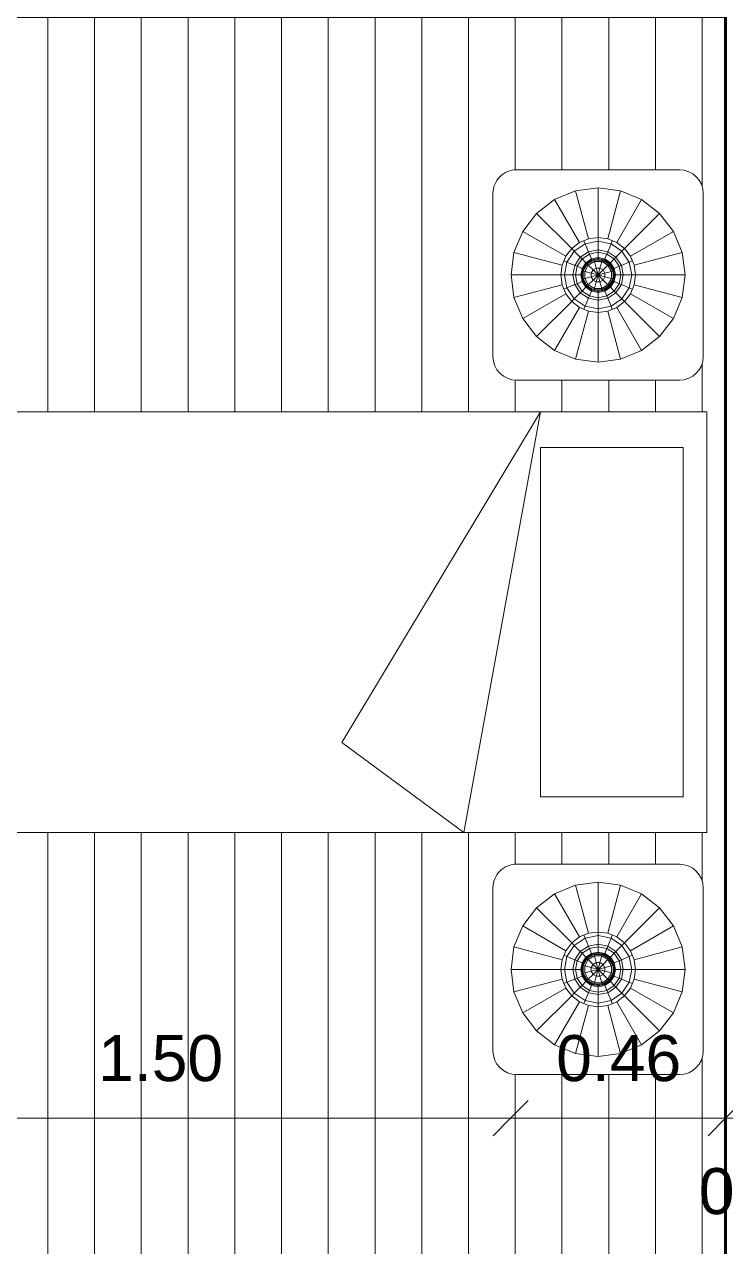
# Model space of a CAD drawing. Header units: metres. Extents: x 11 to 152, y 1 to 34.
# Drawn here: x 85.215 to 86.715, y 15.846 to 18.46 of the extents above; entities that cross this region are included whole.
import ezdxf

# ---------------------------------------------------------------- set-up
doc = ezdxf.new("R2010")
doc.units = ezdxf.units.M
for name, color, linetype, lineweight in [('A-ANNO-DIMS', 211, 'Continuous', 9), ('A-ANNO-DIMS-100', 211, 'Continuous', 9), ('A-FLOR-PATT', 8, 'Continuous', 9), ('A-WALL-1', 113, 'Continuous', 50), ('E-LITE-EQPM', 33, 'Continuous', 9), ('G-IMPT', 8, 'Continuous', 9), ('I-FURN', 30, 'Continuous', 9)]:
    doc.layers.add(name, color=color, linetype=linetype, lineweight=lineweight)
doc.styles.add('Arial_1', font='Arial.ttf', dxfattribs={"height": 0.098353})
doc.dimstyles.new('Cota_1_25', dxfattribs={"dimscale": 0.3048, "dimtxt": 0.1, "dimasz": 0.246063, "dimexe": 0, "dimexo": 0.0625, "dimgap": 0.164042, "dimtad": 1, "dimrnd": 0.01, "dimzin": 0, "dimdsep": 46, "dimtxsty": 'Arial_1', "dimblk1": 'OBLIQUE', "dimblk2": 'OBLIQUE', "dimsah": 1, "dimcen": 0.09, "dimazin": 0, "dimtfac": 1, "dimtdec": 4, "dimtix": 1, "dimtmove": 0, "dimatfit": 3, "dimfxl": 0, "dimfxlon": 1, "dimtvp": 1, "dimtolj": 1, "dimtzin": 0, "dimarcsym": 2})
doc.dimstyles.new('Cota_1_25_3', dxfattribs={"dimscale": 0.3048, "dimtxt": 0.1, "dimasz": 0.246063, "dimexe": 0, "dimexo": 0.0625, "dimgap": 0.164042, "dimtad": 1, "dimrnd": 0.01, "dimzin": 0, "dimdsep": 46, "dimtxsty": 'Arial_1', "dimblk1": 'OBLIQUE', "dimblk2": 'OBLIQUE', "dimsah": 1, "dimcen": 0.09, "dimazin": 0, "dimtfac": 1, "dimtdec": 4, "dimtix": 1, "dimtmove": 2, "dimatfit": 3, "dimfxl": 0, "dimfxlon": 1, "dimtvp": 1, "dimtolj": 1, "dimtzin": 0, "dimarcsym": 2})

# ---------------------------------------------------------------- blocks, each defined once
blk = doc.blocks.new('Bed-Standard - Twin colombia 90x190-1381556-2 Piso _Tipo_')
at = {"layer": 'I-FURN'}
for p, q in [((-0.1785, 0.9956), (0.7215, 0.9956)), ((-0.1785, -0.9044), (-0.1785, 0.9956)), ((0.7215, 0.9956), (0.7215, -0.9044)), ((0.0139, -0.1236), (-0.1785, -0.3842)), ((0.7215, -0.5488), (0.0139, -0.1236)), ((0.7215, -0.5488), (-0.1785, -0.3842)), ((-0.1023, -0.5488), (0.6453, -0.5488)), ((-0.1023, -0.8536), (-0.1023, -0.5488)), ((0.6453, -0.8536), (0.6453, -0.5488)), ((-0.1023, -0.8536), (0.6453, -0.8536)), ((0.7215, -0.9044), (-0.1785, -0.9044))]:
    blk.add_line(p, q, dxfattribs=at)
blk = doc.blocks.new('M_Table-End - nochero-1381557-2 Piso _Tipo_')
at = {"layer": 'I-FURN'}
for p, q in [((0.0545, 0.0726), (0.4029, 0.0726)), ((0.0037, -0.3266), (0.0037, 0.0218)), ((0.4537, 0.0218), (0.4537, -0.3266)), ((0.4029, -0.3774), (0.0545, -0.3774))]:
    blk.add_line(p, q, dxfattribs=at)
for centre, start, end in [((0.0545, 0.0218), 90, 180), ((0.4029, 0.0218), 0, 90), ((0.0545, -0.3266), 180, 270), ((0.4029, -0.3266), 270, 0)]:
    blk.add_arc(centre, 0.0508, start, end, dxfattribs=at)
blk = doc.blocks.new('Lamp38i - Name-1374313-2 Piso _Tipo_')
at = {"layer": 'G-IMPT'}
for p, q in [((0, 0.0381), (0, 0.0265)), ((-0.0265, 0), (-0.0381, 0)), ((0.0265, 0), (0.0381, 0)), ((0, -0.0381), (0, -0.0265))]:
    blk.add_line(p, q, dxfattribs=at)
blk = doc.blocks.new('Lamp38i - 12zlmp38i_dwg-V53-2 Piso _Tipo_')
at = {"layer": 'G-IMPT'}
for p, q in [((0, 0.1863), (-0.0482, 0.18)), ((0.0482, 0.18), (0, 0.1863)), ((0, 0.0799), (0, 0.1863)), ((-0.1317, 0.1317), (-0.0931, 0.1613)), ((-0.0482, 0.18), (-0.0931, 0.1613)), ((-0.04, 0.0693), (-0.0931, 0.1613)), ((-0.0207, 0.0772), (-0.0482, 0.18)), ((0.0207, 0.0772), (0.0482, 0.18)), ((0.04, 0.0693), (0.0931, 0.1613)), ((0.0482, 0.18), (0.0931, 0.1613)), ((0.1317, 0.1317), (0.0931, 0.1613)), ((-0.1317, 0.1317), (-0.1613, 0.0931)), ((-0.1317, 0.1317), (-0.0565, 0.0565)), ((0.0565, 0.0565), (0.1317, 0.1317)), ((0.1613, 0.0931), (0.1317, 0.1317)), ((-0.1613, 0.0931), (-0.18, 0.0482)), ((-0.1613, 0.0931), (-0.0693, 0.04)), ((0, 0.0799), (-0.0207, 0.0772)), ((0.0207, 0.0772), (0, 0.0799)), ((0, 0.0799), (0, 0.0722)), ((0.0693, 0.04), (0.1613, 0.0931)), ((0.18, 0.0482), (0.1613, 0.0931)), ((-0.0565, 0.0565), (-0.0693, 0.04)), ((-0.04, 0.0693), (-0.0565, 0.0565)), ((-0.0511, 0.0511), (-0.0565, 0.0565)), ((-0.0511, 0.0511), (-0.0276, 0.0667)), ((-0.0207, 0.0772), (-0.04, 0.0693)), ((-0.0303, 0.0732), (-0.0276, 0.0667)), ((-0.0276, 0.0667), (0, 0.0722)), ((-0.0276, 0.0667), (-0.0206, 0.0498)), ((-0.0206, 0.0498), (0, 0.0539)), ((0, 0.0539), (-0.0206, 0.0498)), ((0.0276, 0.0667), (0, 0.0722)), ((0, 0.0539), (0, 0.0722)), ((0.0206, 0.0498), (0, 0.0539)), ((0, 0.0539), (0.0206, 0.0498)), ((0, 0.0486), (0, 0.0539)), ((0.0276, 0.0667), (0.0206, 0.0498)), ((0.04, 0.0693), (0.0207, 0.0772)), ((0.0276, 0.0667), (0.0303, 0.0732)), ((0.0511, 0.0511), (0.0276, 0.0667)), ((0.0565, 0.0565), (0.04, 0.0693)), ((0.0511, 0.0511), (0.0565, 0.0565)), ((0.0693, 0.04), (0.0565, 0.0565)), ((-0.18, 0.0482), (-0.1863, 0)), ((-0.0772, 0.0207), (-0.18, 0.0482)), ((-0.0693, 0.04), (-0.0772, 0.0207)), ((-0.0732, 0.0303), (-0.0667, 0.0276)), ((-0.0722, 0), (-0.0667, 0.0276)), ((-0.0511, 0.0511), (-0.0667, 0.0276)), ((-0.0498, 0.0206), (-0.0667, 0.0276)), ((-0.0511, 0.0511), (-0.0381, 0.0381)), ((-0.0498, 0.0206), (-0.0381, 0.0381)), ((-0.0498, 0.0206), (-0.0381, 0.0381)), ((-0.0449, 0.0186), (-0.0344, 0.0344)), ((-0.0206, 0.0498), (-0.0381, 0.0381)), ((-0.0381, 0.0381), (-0.0206, 0.0498)), ((-0.0344, 0.0344), (-0.0381, 0.0381)), ((-0.0344, 0.0344), (-0.0186, 0.0449)), ((-0.0262, 0.0262), (-0.0344, 0.0344)), ((-0.0343, 0.0142), (-0.0262, 0.0262)), ((-0.0262, 0.0262), (-0.0142, 0.0343)), ((-0.0262, 0.0262), (-0.0248, 0.0248)), ((-0.0248, 0.0248), (-0.0134, 0.0324)), ((-0.0234, 0.0234), (-0.0127, 0.0306)), ((-0.0233, 0.0233), (-0.0085, 0.0319)), ((-0.021, 0.021), (-0.0077, 0.0287)), ((-0.0186, 0.0449), (-0.0206, 0.0498)), ((0, 0.0486), (-0.0186, 0.0449)), ((-0.0186, 0.0449), (-0.0142, 0.0343)), ((0, 0.0371), (-0.0142, 0.0343)), ((-0.0142, 0.0343), (-0.0134, 0.0324)), ((0, 0.0351), (-0.0134, 0.0324)), ((-0.0127, 0.0306), (-0.0134, 0.0324)), ((-0.0096, 0.0312), (-0.0127, 0.0306)), ((-0.0122, 0.0296), (-0.0127, 0.0306)), ((0.0085, 0.0319), (-0.0085, 0.0319)), ((-0.0077, 0.0287), (-0.0085, 0.0319)), ((0.0077, 0.0287), (-0.0077, 0.0287)), ((-0.0077, 0.0287), (-0.0039, 0.0147)), ((0, 0.0331), (-0.0065, 0.0319)), ((0, 0.0371), (0, 0.0486)), ((0.0186, 0.0449), (0, 0.0486)), ((0, 0.0351), (0, 0.0371)), ((0.0142, 0.0343), (0, 0.0371)), ((0, 0.0351), (0.0134, 0.0324)), ((0, 0.0331), (0, 0.0351)), ((0, 0.0319), (0, 0.0331)), ((0.0065, 0.0319), (0, 0.0331)), ((0.0077, 0.0287), (0.0039, 0.0147)), ((0.0085, 0.0319), (0.0077, 0.0287)), ((0.021, 0.021), (0.0077, 0.0287)), ((0.0085, 0.0319), (0.0233, 0.0233)), ((0.0127, 0.0306), (0.0096, 0.0312)), ((0.0122, 0.0296), (0.0127, 0.0306)), ((0.0127, 0.0306), (0.0134, 0.0324)), ((0.0127, 0.0306), (0.0234, 0.0234)), ((0.0134, 0.0324), (0.0142, 0.0343)), ((0.0134, 0.0324), (0.0248, 0.0248)), ((0.0142, 0.0343), (0.0186, 0.0449)), ((0.0142, 0.0343), (0.0262, 0.0262)), ((0.0186, 0.0449), (0.0206, 0.0498)), ((0.0186, 0.0449), (0.0344, 0.0344)), ((0.0381, 0.0381), (0.0206, 0.0498)), ((0.0206, 0.0498), (0.0381, 0.0381)), ((0.0262, 0.0262), (0.0248, 0.0248)), ((0.0344, 0.0344), (0.0262, 0.0262)), ((0.0343, 0.0142), (0.0262, 0.0262)), ((0.0344, 0.0344), (0.0381, 0.0381)), ((0.0449, 0.0186), (0.0344, 0.0344)), ((0.0511, 0.0511), (0.0381, 0.0381)), ((0.0498, 0.0206), (0.0381, 0.0381)), ((0.0498, 0.0206), (0.0381, 0.0381)), ((0.0498, 0.0206), (0.0667, 0.0276)), ((0.0511, 0.0511), (0.0667, 0.0276)), ((0.0732, 0.0303), (0.0667, 0.0276)), ((0.0722, 0), (0.0667, 0.0276)), ((0.0772, 0.0207), (0.0693, 0.04)), ((0.0772, 0.0207), (0.18, 0.0482)), ((0.1863, 0), (0.18, 0.0482)), ((-0.1863, 0), (-0.18, -0.0482)), ((-0.0799, 0), (-0.1863, 0)), ((-0.0772, 0.0207), (-0.0799, 0)), ((-0.0799, 0), (-0.0772, -0.0207)), ((-0.0722, 0), (-0.0799, 0)), ((-0.0722, 0), (-0.0539, 0)), ((-0.0722, 0), (-0.0667, -0.0276)), ((-0.0498, 0.0206), (-0.0539, 0)), ((-0.0539, 0), (-0.0498, 0.0206)), ((-0.0539, 0), (-0.0498, -0.0206)), ((-0.0539, 0), (-0.0498, -0.0206)), ((-0.0486, 0), (-0.0539, 0)), ((-0.0449, 0.0186), (-0.0498, 0.0206)), ((-0.0449, 0.0186), (-0.0486, 0)), ((-0.0371, 0), (-0.0486, 0)), ((-0.0486, 0), (-0.0449, -0.0186)), ((-0.0343, 0.0142), (-0.0449, 0.0186)), ((-0.0371, 0), (-0.0343, 0.0142)), ((-0.0351, 0), (-0.0371, 0)), ((-0.0371, 0), (-0.0343, -0.0142)), ((-0.0351, 0), (-0.0324, 0.0134)), ((-0.0351, 0), (-0.0324, -0.0134)), ((-0.0331, 0), (-0.0351, 0)), ((-0.0324, 0.0134), (-0.0343, 0.0142)), ((-0.0319, 0.0065), (-0.0331, 0)), ((-0.0319, 0), (-0.0331, 0)), ((-0.0331, 0), (-0.0319, -0.0065)), ((-0.0324, 0.0134), (-0.0248, 0.0248)), ((-0.0306, 0.0127), (-0.0324, 0.0134)), ((-0.0319, 0.0085), (-0.0233, 0.0233)), ((-0.0319, 0.0085), (-0.0319, -0.0085)), ((-0.0319, 0.0085), (-0.0287, 0.0077)), ((-0.0306, 0.0127), (-0.0312, 0.0096)), ((-0.0306, 0.0127), (-0.0234, 0.0234)), ((-0.0287, 0.0077), (-0.021, 0.021)), ((-0.0287, 0.0077), (-0.0147, 0.0039)), ((-0.0287, 0.0077), (-0.0286, -0.0077)), ((-0.0234, 0.0234), (-0.0248, 0.0248)), ((-0.0233, 0.0233), (-0.021, 0.021)), ((-0.021, 0.021), (-0.0108, 0.0108)), ((-0.0147, 0.0039), (-0.0108, 0.0108)), ((-0.0147, 0.0039), (-0.0147, -0.0039)), ((-0.0147, 0.0039), (0, 0)), ((-0.0147, -0.0039), (0, 0)), ((-0.0039, 0.0147), (-0.0108, 0.0108)), ((0, 0), (-0.0108, 0.0108)), ((-0.0108, -0.0108), (0, 0)), ((0.0039, 0.0147), (-0.0039, 0.0147)), ((0, 0), (-0.0039, 0.0147)), ((-0.0039, -0.0147), (0, 0)), ((0.0039, 0.0147), (0, 0)), ((0.0108, 0.0108), (0, 0)), ((0.0147, 0.0039), (0, 0)), ((0.0039, -0.0147), (0, 0)), ((0.0108, -0.0108), (0, 0)), ((0.0147, -0.0039), (0, 0)), ((0.0108, 0.0108), (0.0039, 0.0147)), ((0.021, 0.021), (0.0108, 0.0108)), ((0.0147, 0.0039), (0.0108, 0.0108)), ((0.0286, 0.0077), (0.0147, 0.0039)), ((0.0147, -0.0039), (0.0147, 0.0039)), ((0.021, 0.021), (0.0233, 0.0233)), ((0.0286, 0.0077), (0.021, 0.021)), ((0.0319, 0.0085), (0.0233, 0.0233)), ((0.0234, 0.0234), (0.0248, 0.0248)), ((0.0306, 0.0127), (0.0234, 0.0234)), ((0.0324, 0.0134), (0.0248, 0.0248)), ((0.0319, 0.0085), (0.0286, 0.0077)), ((0.0286, -0.0077), (0.0286, 0.0077)), ((0.0306, 0.0127), (0.0324, 0.0134)), ((0.0306, 0.0127), (0.0312, 0.0096)), ((0.0319, -0.0085), (0.0319, 0.0085)), ((0.0319, 0.0065), (0.0331, 0)), ((0.0319, 0), (0.0331, 0)), ((0.0331, 0), (0.0319, -0.0065)), ((0.0324, 0.0134), (0.0343, 0.0142)), ((0.0351, 0), (0.0324, 0.0134)), ((0.0351, 0), (0.0324, -0.0134)), ((0.0331, 0), (0.0351, 0)), ((0.0343, 0.0142), (0.0449, 0.0186)), ((0.0371, 0), (0.0343, 0.0142)), ((0.0371, 0), (0.0343, -0.0142)), ((0.0351, 0), (0.0371, 0)), ((0.0371, 0), (0.0486, 0)), ((0.0449, 0.0186), (0.0498, 0.0206)), ((0.0449, 0.0186), (0.0486, 0)), ((0.0486, 0), (0.0449, -0.0186)), ((0.0486, 0), (0.0539, 0)), ((0.0498, 0.0206), (0.0539, 0)), ((0.0539, 0), (0.0498, 0.0206)), ((0.0498, -0.0206), (0.0539, 0)), ((0.0539, 0), (0.0498, -0.0206)), ((0.0722, 0), (0.0539, 0)), ((0.0667, -0.0276), (0.0722, 0)), ((0.0799, 0), (0.0722, 0)), ((0.0799, 0), (0.0772, 0.0207)), ((0.0772, -0.0207), (0.0799, 0)), ((0.0799, 0), (0.1863, 0)), ((0.18, -0.0482), (0.1863, 0)), ((-0.0772, -0.0207), (-0.18, -0.0482)), ((-0.0772, -0.0207), (-0.0693, -0.04)), ((-0.0667, -0.0276), (-0.0498, -0.0206)), ((-0.0449, -0.0186), (-0.0498, -0.0206)), ((-0.0498, -0.0206), (-0.0381, -0.0381)), ((-0.0381, -0.0381), (-0.0498, -0.0206)), ((-0.0343, -0.0142), (-0.0449, -0.0186)), ((-0.0344, -0.0344), (-0.0449, -0.0186)), ((-0.0343, -0.0142), (-0.0324, -0.0134)), ((-0.0262, -0.0262), (-0.0343, -0.0142)), ((-0.0306, -0.0127), (-0.0324, -0.0134)), ((-0.0324, -0.0134), (-0.0248, -0.0248)), ((-0.0319, -0.0085), (-0.0286, -0.0077)), ((-0.0319, -0.0085), (-0.0233, -0.0233)), ((-0.0312, -0.0096), (-0.0306, -0.0127)), ((-0.0306, -0.0127), (-0.0234, -0.0234)), ((-0.0286, -0.0077), (-0.0147, -0.0039)), ((-0.0286, -0.0077), (-0.021, -0.021)), ((-0.0262, -0.0262), (-0.0248, -0.0248)), ((-0.0234, -0.0234), (-0.0248, -0.0248)), ((-0.0248, -0.0248), (-0.0134, -0.0324)), ((-0.0234, -0.0234), (-0.0127, -0.0306)), ((-0.0233, -0.0233), (-0.021, -0.021)), ((-0.0233, -0.0233), (-0.0085, -0.0319)), ((-0.0108, -0.0108), (-0.021, -0.021)), ((-0.021, -0.021), (-0.0077, -0.0286)), ((-0.0147, -0.0039), (-0.0108, -0.0108)), ((-0.0108, -0.0108), (-0.0039, -0.0147)), ((-0.0077, -0.0286), (-0.0039, -0.0147)), ((-0.0039, -0.0147), (0.0039, -0.0147)), ((0.0039, -0.0147), (0.0108, -0.0108)), ((0.0077, -0.0287), (0.0039, -0.0147)), ((0.0077, -0.0287), (0.021, -0.021)), ((0.0085, -0.0319), (0.0233, -0.0233)), ((0.0108, -0.0108), (0.0147, -0.0039)), ((0.0108, -0.0108), (0.021, -0.021)), ((0.0127, -0.0306), (0.0234, -0.0234)), ((0.0134, -0.0324), (0.0248, -0.0248)), ((0.0286, -0.0077), (0.0147, -0.0039)), ((0.0286, -0.0077), (0.021, -0.021)), ((0.0233, -0.0233), (0.021, -0.021)), ((0.0233, -0.0233), (0.0319, -0.0085)), ((0.0234, -0.0234), (0.0306, -0.0127)), ((0.0234, -0.0234), (0.0248, -0.0248)), ((0.0324, -0.0134), (0.0248, -0.0248)), ((0.0262, -0.0262), (0.0248, -0.0248)), ((0.0343, -0.0142), (0.0262, -0.0262)), ((0.0286, -0.0077), (0.0319, -0.0085)), ((0.0312, -0.0096), (0.0306, -0.0127)), ((0.0306, -0.0127), (0.0324, -0.0134)), ((0.0343, -0.0142), (0.0324, -0.0134)), ((0.0343, -0.0142), (0.0449, -0.0186)), ((0.0344, -0.0344), (0.0449, -0.0186)), ((0.0381, -0.0381), (0.0498, -0.0206)), ((0.0381, -0.0381), (0.0498, -0.0206)), ((0.0449, -0.0186), (0.0498, -0.0206)), ((0.0498, -0.0206), (0.0667, -0.0276)), ((0.0693, -0.04), (0.0772, -0.0207)), ((0.0772, -0.0207), (0.18, -0.0482)), ((-0.18, -0.0482), (-0.1613, -0.0931)), ((-0.1613, -0.0931), (-0.0693, -0.04)), ((-0.0667, -0.0276), (-0.0732, -0.0303)), ((-0.0693, -0.04), (-0.0565, -0.0565)), ((-0.0667, -0.0276), (-0.0511, -0.0511)), ((-0.0511, -0.0511), (-0.0565, -0.0565)), ((-0.0511, -0.0511), (-0.0381, -0.0381)), ((-0.0511, -0.0511), (-0.0276, -0.0667)), ((-0.0344, -0.0344), (-0.0381, -0.0381)), ((-0.0381, -0.0381), (-0.0206, -0.0498)), ((-0.0381, -0.0381), (-0.0206, -0.0498)), ((-0.0344, -0.0344), (-0.0262, -0.0262)), ((-0.0344, -0.0344), (-0.0186, -0.0449)), ((-0.0206, -0.0498), (-0.0276, -0.0667)), ((-0.0262, -0.0262), (-0.0142, -0.0343)), ((-0.0186, -0.0449), (-0.0206, -0.0498)), ((-0.0206, -0.0498), (0, -0.0539)), ((0, -0.0539), (-0.0206, -0.0498)), ((-0.0186, -0.0449), (-0.0142, -0.0343)), ((0, -0.0486), (-0.0186, -0.0449)), ((-0.0142, -0.0343), (-0.0134, -0.0324)), ((0, -0.0371), (-0.0142, -0.0343)), ((-0.0127, -0.0306), (-0.0134, -0.0324)), ((0, -0.0351), (-0.0134, -0.0324)), ((-0.0096, -0.0312), (-0.0127, -0.0306)), ((-0.0077, -0.0286), (-0.0085, -0.0319)), ((-0.0085, -0.0319), (0.0085, -0.0319)), ((-0.0077, -0.0286), (0.0077, -0.0287)), ((0, -0.0331), (-0.0065, -0.0319)), ((0, -0.0319), (0, -0.0331)), ((0.0065, -0.0319), (0, -0.0331)), ((0, -0.0351), (0.0134, -0.0324)), ((0, -0.0331), (0, -0.0351)), ((0, -0.0371), (0.0142, -0.0343)), ((0, -0.0351), (0, -0.0371)), ((0, -0.0371), (0, -0.0486)), ((0.0186, -0.0449), (0, -0.0486)), ((0, -0.0486), (0, -0.0539)), ((0, -0.0539), (0.0206, -0.0498)), ((0, -0.0539), (0.0206, -0.0498)), ((0.0085, -0.0319), (0.0077, -0.0287)), ((0.0127, -0.0306), (0.0096, -0.0312)), ((0.0127, -0.0306), (0.0134, -0.0324)), ((0.0134, -0.0324), (0.0142, -0.0343)), ((0.0142, -0.0343), (0.0262, -0.0262)), ((0.0142, -0.0343), (0.0186, -0.0449)), ((0.0186, -0.0449), (0.0344, -0.0344)), ((0.0186, -0.0449), (0.0206, -0.0498)), ((0.0206, -0.0498), (0.0381, -0.0381)), ((0.0206, -0.0498), (0.0381, -0.0381)), ((0.0206, -0.0498), (0.0276, -0.0667)), ((0.0262, -0.0262), (0.0344, -0.0344)), ((0.0276, -0.0667), (0.0511, -0.0511)), ((0.0344, -0.0344), (0.0381, -0.0381)), ((0.0381, -0.0381), (0.0511, -0.0511)), ((0.0511, -0.0511), (0.0667, -0.0276)), ((0.0565, -0.0565), (0.0511, -0.0511)), ((0.0693, -0.04), (0.0565, -0.0565)), ((0.0732, -0.0303), (0.0667, -0.0276)), ((0.0693, -0.04), (0.1613, -0.0931)), ((0.1613, -0.0931), (0.18, -0.0482)), ((-0.1317, -0.1317), (-0.0565, -0.0565)), ((-0.04, -0.0693), (-0.0931, -0.1613)), ((-0.0565, -0.0565), (-0.04, -0.0693)), ((-0.0482, -0.18), (-0.0207, -0.0772)), ((-0.04, -0.0693), (-0.0207, -0.0772)), ((-0.0303, -0.0732), (-0.0276, -0.0667)), ((-0.0276, -0.0667), (0, -0.0722)), ((0, -0.0799), (-0.0207, -0.0772)), ((0, -0.0539), (0, -0.0722)), ((0.0276, -0.0667), (0, -0.0722)), ((0, -0.0799), (0, -0.0722)), ((0, -0.0799), (0.0207, -0.0772)), ((0.0207, -0.0772), (0.04, -0.0693)), ((0.0207, -0.0772), (0.0482, -0.18)), ((0.0303, -0.0732), (0.0276, -0.0667)), ((0.04, -0.0693), (0.0565, -0.0565)), ((0.04, -0.0693), (0.0931, -0.1613)), ((0.0565, -0.0565), (0.1317, -0.1317)), ((-0.1613, -0.0931), (-0.1317, -0.1317)), ((0, -0.0799), (0, -0.1863)), ((0.1613, -0.0931), (0.1317, -0.1317)), ((-0.1317, -0.1317), (-0.0931, -0.1613)), ((0.0931, -0.1613), (0.1317, -0.1317)), ((-0.0931, -0.1613), (-0.0482, -0.18)), ((-0.0482, -0.18), (0, -0.1863)), ((0, -0.1863), (0.0482, -0.18)), ((0.0482, -0.18), (0.0931, -0.1613))]:
    blk.add_line(p, q, dxfattribs=at)
at = {"xscale": 1.2, "yscale": 1.2, "zscale": 1.2}
blk.add_blockref('Lamp38i - Name-1374313-2 Piso _Tipo_', (0, 0), dxfattribs=at)
blk = doc.blocks.new('Lamp38i - 100 Watt Incandescent-1381558-2 Piso _Tipo_')
at = {"extrusion": (0, 0, -1), "zscale": -1, "rotation": 180}
blk.add_blockref('Lamp38i - 12zlmp38i_dwg-V53-2 Piso _Tipo_', (0, 0), dxfattribs=at)
blk = doc.blocks.new('mesa172 - mesa001-1570305-2 Piso _Tipo_')
at = {"layer": 'I-FURN'}
h = blk.add_hatch(dxfattribs=at)
h.set_pattern_fill('FP_42', color=256, style=0, pattern_type=2)
h.set_pattern_definition([(226.11, (41.785, 15.092), (0.05405041, -0.0519957), [])])
h.paths.add_polyline_path([(0.7244, -1.1301), (0.2605, -0.6838), (-0.9528, -1.945), (-0.4888, -2.3913), (0.4525, -1.4128)], flags=0)
blk.add_line((-0.4888, -2.3913), (0.7244, -1.1301), dxfattribs=at)
blk = doc.blocks.new('M_Table-End - nochero-1375290-2 Piso _Tipo_')
at = {"layer": 'I-FURN'}
for p, q in [((0.4029, 0.3774), (0.0545, 0.3774)), ((0.0037, 0.3266), (0.0037, -0.0218)), ((0.4537, -0.0218), (0.4537, 0.3266)), ((0.0545, -0.0726), (0.4029, -0.0726))]:
    blk.add_line(p, q, dxfattribs=at)
for centre, start, end in [((0.0545, 0.3266), 90, 180), ((0.4029, 0.3266), 0, 90), ((0.0545, -0.0218), 180, 270), ((0.4029, -0.0218), 270, 0)]:
    blk.add_arc(centre, 0.0508, start, end, dxfattribs=at)
blk = doc.blocks.new('Lamp38i - 12zlmp38i_dwg-1374311-2 Piso _Tipo_')
at = {"layer": 'G-IMPT'}
for p, q in [((0, 0.1863), (-0.0482, 0.18)), ((0.0482, 0.18), (0, 0.1863)), ((0, 0.0799), (0, 0.1863)), ((-0.1317, 0.1317), (-0.0931, 0.1613)), ((-0.0482, 0.18), (-0.0931, 0.1613)), ((-0.04, 0.0693), (-0.0931, 0.1613)), ((-0.0207, 0.0772), (-0.0482, 0.18)), ((0.0207, 0.0772), (0.0482, 0.18)), ((0.04, 0.0693), (0.0931, 0.1613)), ((0.0482, 0.18), (0.0931, 0.1613)), ((0.1317, 0.1317), (0.0931, 0.1613)), ((-0.1317, 0.1317), (-0.1613, 0.0931)), ((-0.1317, 0.1317), (-0.0565, 0.0565)), ((0.0565, 0.0565), (0.1317, 0.1317)), ((0.1613, 0.0931), (0.1317, 0.1317)), ((-0.1613, 0.0931), (-0.18, 0.0482)), ((-0.1613, 0.0931), (-0.0693, 0.04)), ((0, 0.0799), (-0.0207, 0.0772)), ((0.0207, 0.0772), (0, 0.0799)), ((0, 0.0799), (0, 0.0722)), ((0.0693, 0.04), (0.1613, 0.0931)), ((0.18, 0.0482), (0.1613, 0.0931)), ((-0.0565, 0.0565), (-0.0693, 0.04)), ((-0.04, 0.0693), (-0.0565, 0.0565)), ((-0.0511, 0.0511), (-0.0565, 0.0565)), ((-0.0511, 0.0511), (-0.0276, 0.0667)), ((-0.0207, 0.0772), (-0.04, 0.0693)), ((-0.0303, 0.0732), (-0.0276, 0.0667)), ((-0.0276, 0.0667), (0, 0.0722)), ((-0.0276, 0.0667), (-0.0206, 0.0498)), ((-0.0206, 0.0498), (0, 0.0539)), ((0, 0.0539), (-0.0206, 0.0498)), ((0.0276, 0.0667), (0, 0.0722)), ((0, 0.0539), (0, 0.0722)), ((0.0206, 0.0498), (0, 0.0539)), ((0, 0.0539), (0.0206, 0.0498)), ((0, 0.0486), (0, 0.0539)), ((0.0276, 0.0667), (0.0206, 0.0498)), ((0.04, 0.0693), (0.0207, 0.0772)), ((0.0276, 0.0667), (0.0303, 0.0732)), ((0.0511, 0.0511), (0.0276, 0.0667)), ((0.0565, 0.0565), (0.04, 0.0693)), ((0.0511, 0.0511), (0.0565, 0.0565)), ((0.0693, 0.04), (0.0565, 0.0565)), ((-0.18, 0.0482), (-0.1863, 0)), ((-0.0772, 0.0207), (-0.18, 0.0482)), ((-0.0693, 0.04), (-0.0772, 0.0207)), ((-0.0732, 0.0303), (-0.0667, 0.0276)), ((-0.0722, 0), (-0.0667, 0.0276)), ((-0.0511, 0.0511), (-0.0667, 0.0276)), ((-0.0498, 0.0206), (-0.0667, 0.0276)), ((-0.0511, 0.0511), (-0.0381, 0.0381)), ((-0.0498, 0.0206), (-0.0381, 0.0381)), ((-0.0498, 0.0206), (-0.0381, 0.0381)), ((-0.0449, 0.0186), (-0.0344, 0.0344)), ((-0.0206, 0.0498), (-0.0381, 0.0381)), ((-0.0381, 0.0381), (-0.0206, 0.0498)), ((-0.0344, 0.0344), (-0.0381, 0.0381)), ((-0.0344, 0.0344), (-0.0186, 0.0449)), ((-0.0262, 0.0262), (-0.0344, 0.0344)), ((-0.0343, 0.0142), (-0.0262, 0.0262)), ((-0.0262, 0.0262), (-0.0142, 0.0343)), ((-0.0262, 0.0262), (-0.0248, 0.0248)), ((-0.0248, 0.0248), (-0.0134, 0.0324)), ((-0.0234, 0.0234), (-0.0127, 0.0306)), ((-0.0233, 0.0233), (-0.0085, 0.0319)), ((-0.021, 0.021), (-0.0077, 0.0287)), ((-0.0186, 0.0449), (-0.0206, 0.0498)), ((0, 0.0486), (-0.0186, 0.0449)), ((-0.0186, 0.0449), (-0.0142, 0.0343)), ((0, 0.0371), (-0.0142, 0.0343)), ((-0.0142, 0.0343), (-0.0134, 0.0324)), ((0, 0.0351), (-0.0134, 0.0324)), ((-0.0127, 0.0306), (-0.0134, 0.0324)), ((-0.0096, 0.0312), (-0.0127, 0.0306)), ((0.0085, 0.0319), (-0.0085, 0.0319)), ((-0.0077, 0.0287), (-0.0085, 0.0319)), ((0.0077, 0.0287), (-0.0077, 0.0287)), ((-0.0077, 0.0287), (-0.0039, 0.0147)), ((0, 0.0331), (-0.0065, 0.0319)), ((0, 0.0371), (0, 0.0486)), ((0.0186, 0.0449), (0, 0.0486)), ((0, 0.0351), (0, 0.0371)), ((0.0142, 0.0343), (0, 0.0371)), ((0, 0.0351), (0.0134, 0.0324)), ((0, 0.0331), (0, 0.0351)), ((0, 0.0319), (0, 0.0331)), ((0.0065, 0.0319), (0, 0.0331)), ((0.0077, 0.0287), (0.0039, 0.0147)), ((0.0085, 0.0319), (0.0077, 0.0287)), ((0.021, 0.021), (0.0077, 0.0287)), ((0.0085, 0.0319), (0.0233, 0.0233)), ((0.0127, 0.0306), (0.0096, 0.0312)), ((0.0127, 0.0306), (0.0134, 0.0324)), ((0.0127, 0.0306), (0.0234, 0.0234)), ((0.0134, 0.0324), (0.0142, 0.0343)), ((0.0134, 0.0324), (0.0248, 0.0248)), ((0.0142, 0.0343), (0.0186, 0.0449)), ((0.0142, 0.0343), (0.0262, 0.0262)), ((0.0186, 0.0449), (0.0206, 0.0498)), ((0.0186, 0.0449), (0.0344, 0.0344)), ((0.0381, 0.0381), (0.0206, 0.0498)), ((0.0206, 0.0498), (0.0381, 0.0381)), ((0.0262, 0.0262), (0.0248, 0.0248)), ((0.0344, 0.0344), (0.0262, 0.0262)), ((0.0343, 0.0142), (0.0262, 0.0262)), ((0.0344, 0.0344), (0.0381, 0.0381)), ((0.0449, 0.0186), (0.0344, 0.0344)), ((0.0511, 0.0511), (0.0381, 0.0381)), ((0.0498, 0.0206), (0.0381, 0.0381)), ((0.0498, 0.0206), (0.0381, 0.0381)), ((0.0498, 0.0206), (0.0667, 0.0276)), ((0.0511, 0.0511), (0.0667, 0.0276)), ((0.0732, 0.0303), (0.0667, 0.0276)), ((0.0722, 0), (0.0667, 0.0276)), ((0.0772, 0.0207), (0.0693, 0.04)), ((0.0772, 0.0207), (0.18, 0.0482)), ((0.1863, 0), (0.18, 0.0482)), ((-0.0772, 0.0207), (-0.0799, 0)), ((-0.0498, 0.0206), (-0.0539, 0)), ((-0.0539, 0), (-0.0498, 0.0206)), ((-0.0449, 0.0186), (-0.0498, 0.0206)), ((-0.0449, 0.0186), (-0.0486, 0)), ((-0.0343, 0.0142), (-0.0449, 0.0186)), ((-0.0371, 0), (-0.0343, 0.0142)), ((-0.0351, 0), (-0.0324, 0.0134)), ((-0.0324, 0.0134), (-0.0343, 0.0142)), ((-0.0319, 0.0065), (-0.0331, 0)), ((-0.0324, 0.0134), (-0.0248, 0.0248)), ((-0.0306, 0.0127), (-0.0324, 0.0134)), ((-0.0319, 0.0085), (-0.0233, 0.0233)), ((-0.0319, 0.0085), (-0.0319, -0.0085)), ((-0.0319, 0.0085), (-0.0287, 0.0077)), ((-0.0306, 0.0127), (-0.0312, 0.0096)), ((-0.0306, 0.0127), (-0.0234, 0.0234)), ((-0.0287, 0.0077), (-0.021, 0.021)), ((-0.0287, 0.0077), (-0.0147, 0.0039)), ((-0.0287, 0.0077), (-0.0286, -0.0077)), ((-0.0234, 0.0234), (-0.0248, 0.0248)), ((-0.0233, 0.0233), (-0.021, 0.021)), ((-0.021, 0.021), (-0.0108, 0.0108)), ((-0.0147, 0.0039), (-0.0108, 0.0108)), ((-0.0147, 0.0039), (-0.0147, -0.0039)), ((-0.0147, 0.0039), (0, 0)), ((-0.0039, 0.0147), (-0.0108, 0.0108)), ((0, 0), (-0.0108, 0.0108)), ((0.0039, 0.0147), (-0.0039, 0.0147)), ((0, 0), (-0.0039, 0.0147)), ((0.0039, 0.0147), (0, 0)), ((0.0108, 0.0108), (0, 0)), ((0.0147, 0.0039), (0, 0)), ((0.0108, 0.0108), (0.0039, 0.0147)), ((0.021, 0.021), (0.0108, 0.0108)), ((0.0147, 0.0039), (0.0108, 0.0108)), ((0.0286, 0.0077), (0.0147, 0.0039)), ((0.0147, -0.0039), (0.0147, 0.0039)), ((0.021, 0.021), (0.0233, 0.0233)), ((0.0286, 0.0077), (0.021, 0.021)), ((0.0319, 0.0085), (0.0233, 0.0233)), ((0.0234, 0.0234), (0.0248, 0.0248)), ((0.0306, 0.0127), (0.0234, 0.0234)), ((0.0324, 0.0134), (0.0248, 0.0248)), ((0.0319, 0.0085), (0.0286, 0.0077)), ((0.0286, -0.0077), (0.0286, 0.0077)), ((0.0306, 0.0127), (0.0324, 0.0134)), ((0.0306, 0.0127), (0.0312, 0.0096)), ((0.0319, -0.0085), (0.0319, 0.0085)), ((0.0319, 0.0065), (0.0331, 0)), ((0.0324, 0.0134), (0.0343, 0.0142)), ((0.0351, 0), (0.0324, 0.0134)), ((0.0343, 0.0142), (0.0449, 0.0186)), ((0.0371, 0), (0.0343, 0.0142)), ((0.0449, 0.0186), (0.0498, 0.0206)), ((0.0449, 0.0186), (0.0486, 0)), ((0.0498, 0.0206), (0.0539, 0)), ((0.0539, 0), (0.0498, 0.0206)), ((0.0799, 0), (0.0772, 0.0207)), ((-0.1863, 0), (-0.18, -0.0482)), ((-0.0799, 0), (-0.1863, 0)), ((-0.0772, -0.0207), (-0.18, -0.0482)), ((-0.0799, 0), (-0.0772, -0.0207)), ((-0.0722, 0), (-0.0799, 0)), ((-0.0772, -0.0207), (-0.0693, -0.04)), ((-0.0722, 0), (-0.0539, 0)), ((-0.0722, 0), (-0.0667, -0.0276)), ((-0.0667, -0.0276), (-0.0498, -0.0206)), ((-0.0539, 0), (-0.0498, -0.0206)), ((-0.0539, 0), (-0.0498, -0.0206)), ((-0.0486, 0), (-0.0539, 0)), ((-0.0449, -0.0186), (-0.0498, -0.0206)), ((-0.0498, -0.0206), (-0.0381, -0.0381)), ((-0.0381, -0.0381), (-0.0498, -0.0206)), ((-0.0371, 0), (-0.0486, 0)), ((-0.0486, 0), (-0.0449, -0.0186)), ((-0.0343, -0.0142), (-0.0449, -0.0186)), ((-0.0344, -0.0344), (-0.0449, -0.0186)), ((-0.0351, 0), (-0.0371, 0)), ((-0.0371, 0), (-0.0343, -0.0142)), ((-0.0351, 0), (-0.0324, -0.0134)), ((-0.0331, 0), (-0.0351, 0)), ((-0.0343, -0.0142), (-0.0326, -0.0135)), ((-0.0262, -0.0262), (-0.0343, -0.0142)), ((-0.0319, 0), (-0.0331, 0)), ((-0.0331, 0), (-0.0319, -0.0065)), ((-0.0306, -0.0127), (-0.0324, -0.0134)), ((-0.0324, -0.0134), (-0.0248, -0.0248)), ((-0.0319, -0.0085), (-0.0286, -0.0077)), ((-0.0319, -0.0085), (-0.0233, -0.0233)), ((-0.0312, -0.0096), (-0.0306, -0.0127)), ((-0.0306, -0.0127), (-0.0234, -0.0234)), ((-0.0286, -0.0077), (-0.0147, -0.0039)), ((-0.0286, -0.0077), (-0.021, -0.021)), ((-0.0262, -0.0262), (-0.0248, -0.0248)), ((-0.0234, -0.0234), (-0.0248, -0.0248)), ((-0.0248, -0.0248), (-0.0134, -0.0324)), ((-0.0234, -0.0234), (-0.0127, -0.0306)), ((-0.0233, -0.0233), (-0.021, -0.021)), ((-0.0233, -0.0233), (-0.0085, -0.0319)), ((-0.0108, -0.0108), (-0.021, -0.021)), ((-0.021, -0.021), (-0.0077, -0.0286)), ((-0.0147, -0.0039), (0, 0)), ((-0.0147, -0.0039), (-0.0108, -0.0108)), ((-0.0108, -0.0108), (0, 0)), ((-0.0108, -0.0108), (-0.0039, -0.0147)), ((-0.0077, -0.0286), (-0.0039, -0.0147)), ((-0.0039, -0.0147), (0, 0)), ((-0.0039, -0.0147), (0.0039, -0.0147)), ((0.0039, -0.0147), (0, 0)), ((0.0108, -0.0108), (0, 0)), ((0.0147, -0.0039), (0, 0)), ((0.0039, -0.0147), (0.0108, -0.0108)), ((0.0077, -0.0287), (0.0039, -0.0147)), ((0.0077, -0.0287), (0.021, -0.021)), ((0.0085, -0.0319), (0.0233, -0.0233)), ((0.0108, -0.0108), (0.0147, -0.0039)), ((0.0108, -0.0108), (0.021, -0.021)), ((0.0127, -0.0306), (0.0234, -0.0234)), ((0.0134, -0.0324), (0.0248, -0.0248)), ((0.0286, -0.0077), (0.0147, -0.0039)), ((0.0286, -0.0077), (0.021, -0.021)), ((0.0233, -0.0233), (0.021, -0.021)), ((0.0233, -0.0233), (0.0319, -0.0085)), ((0.0234, -0.0234), (0.0306, -0.0127)), ((0.0234, -0.0234), (0.0248, -0.0248)), ((0.0324, -0.0134), (0.0248, -0.0248)), ((0.0262, -0.0262), (0.0248, -0.0248)), ((0.0343, -0.0142), (0.0262, -0.0262)), ((0.0286, -0.0077), (0.0319, -0.0085)), ((0.0312, -0.0096), (0.0306, -0.0127)), ((0.0306, -0.0127), (0.0324, -0.0134)), ((0.0319, 0), (0.0331, 0)), ((0.0331, 0), (0.0319, -0.0065)), ((0.0351, 0), (0.0324, -0.0134)), ((0.0343, -0.0142), (0.0326, -0.0135)), ((0.0331, 0), (0.0351, 0)), ((0.0371, 0), (0.0343, -0.0142)), ((0.0343, -0.0142), (0.0449, -0.0186)), ((0.0344, -0.0344), (0.0449, -0.0186)), ((0.0351, 0), (0.0371, 0)), ((0.0371, 0), (0.0486, 0)), ((0.0381, -0.0381), (0.0498, -0.0206)), ((0.0381, -0.0381), (0.0498, -0.0206)), ((0.0486, 0), (0.0449, -0.0186)), ((0.0449, -0.0186), (0.0498, -0.0206)), ((0.0486, 0), (0.0539, 0)), ((0.0498, -0.0206), (0.0539, 0)), ((0.0539, 0), (0.0498, -0.0206)), ((0.0498, -0.0206), (0.0667, -0.0276)), ((0.0722, 0), (0.0539, 0)), ((0.0667, -0.0276), (0.0722, 0)), ((0.0693, -0.04), (0.0772, -0.0207)), ((0.0799, 0), (0.0722, 0)), ((0.0772, -0.0207), (0.0799, 0)), ((0.0772, -0.0207), (0.18, -0.0482)), ((0.0799, 0), (0.1863, 0)), ((0.18, -0.0482), (0.1863, 0)), ((-0.18, -0.0482), (-0.1613, -0.0931)), ((-0.1613, -0.0931), (-0.0693, -0.04)), ((-0.0667, -0.0276), (-0.0732, -0.0303)), ((-0.0693, -0.04), (-0.0565, -0.0565)), ((-0.0667, -0.0276), (-0.0511, -0.0511)), ((-0.0511, -0.0511), (-0.0565, -0.0565)), ((-0.0511, -0.0511), (-0.0381, -0.0381)), ((-0.0511, -0.0511), (-0.0276, -0.0667)), ((-0.0344, -0.0344), (-0.0381, -0.0381)), ((-0.0381, -0.0381), (-0.0206, -0.0498)), ((-0.0381, -0.0381), (-0.0206, -0.0498)), ((-0.0344, -0.0344), (-0.0262, -0.0262)), ((-0.0344, -0.0344), (-0.0186, -0.0449)), ((-0.0206, -0.0498), (-0.0276, -0.0667)), ((-0.0262, -0.0262), (-0.0142, -0.0343)), ((-0.0186, -0.0449), (-0.0206, -0.0498)), ((-0.0206, -0.0498), (0, -0.0539)), ((0, -0.0539), (-0.0206, -0.0498)), ((-0.0186, -0.0449), (-0.0142, -0.0343)), ((0, -0.0486), (-0.0186, -0.0449)), ((-0.0142, -0.0343), (-0.0134, -0.0324)), ((0, -0.0371), (-0.0142, -0.0343)), ((-0.0127, -0.0306), (-0.0134, -0.0324)), ((0, -0.0351), (-0.0134, -0.0324)), ((-0.0096, -0.0312), (-0.0127, -0.0306)), ((-0.0077, -0.0286), (-0.0085, -0.0319)), ((-0.0085, -0.0319), (0.0085, -0.0319)), ((-0.0077, -0.0286), (0.0077, -0.0287)), ((0, -0.0331), (-0.0065, -0.0319)), ((0, -0.0319), (0, -0.0331)), ((0.0065, -0.0319), (0, -0.0331)), ((0, -0.0351), (0.0134, -0.0324)), ((0, -0.0331), (0, -0.0351)), ((0, -0.0371), (0.0142, -0.0343)), ((0, -0.0351), (0, -0.0371)), ((0, -0.0371), (0, -0.0486)), ((0.0186, -0.0449), (0, -0.0486)), ((0, -0.0486), (0, -0.0539)), ((0, -0.0539), (0.0206, -0.0498)), ((0, -0.0539), (0.0206, -0.0498)), ((0.0085, -0.0319), (0.0077, -0.0287)), ((0.0127, -0.0306), (0.0096, -0.0312)), ((0.0127, -0.0306), (0.0134, -0.0324)), ((0.0134, -0.0324), (0.0142, -0.0343)), ((0.0142, -0.0343), (0.0262, -0.0262)), ((0.0142, -0.0343), (0.0186, -0.0449)), ((0.0186, -0.0449), (0.0344, -0.0344)), ((0.0186, -0.0449), (0.0206, -0.0498)), ((0.0206, -0.0498), (0.0381, -0.0381)), ((0.0206, -0.0498), (0.0381, -0.0381)), ((0.0206, -0.0498), (0.0276, -0.0667)), ((0.0262, -0.0262), (0.0344, -0.0344)), ((0.0276, -0.0667), (0.0511, -0.0511)), ((0.0344, -0.0344), (0.0381, -0.0381)), ((0.0381, -0.0381), (0.0511, -0.0511)), ((0.0511, -0.0511), (0.0667, -0.0276)), ((0.0565, -0.0565), (0.0511, -0.0511)), ((0.0693, -0.04), (0.0565, -0.0565)), ((0.0732, -0.0303), (0.0667, -0.0276)), ((0.0693, -0.04), (0.1613, -0.0931)), ((0.1613, -0.0931), (0.18, -0.0482)), ((-0.1317, -0.1317), (-0.0565, -0.0565)), ((-0.04, -0.0693), (-0.0931, -0.1613)), ((-0.0565, -0.0565), (-0.04, -0.0693)), ((-0.0482, -0.18), (-0.0207, -0.0772)), ((-0.04, -0.0693), (-0.0207, -0.0772)), ((-0.0303, -0.0732), (-0.0276, -0.0667)), ((-0.0276, -0.0667), (0, -0.0722)), ((0, -0.0799), (-0.0207, -0.0772)), ((0, -0.0539), (0, -0.0722)), ((0.0276, -0.0667), (0, -0.0722)), ((0, -0.0799), (0, -0.0722)), ((0, -0.0799), (0.0207, -0.0772)), ((0.0207, -0.0772), (0.04, -0.0693)), ((0.0207, -0.0772), (0.0482, -0.18)), ((0.0303, -0.0732), (0.0276, -0.0667)), ((0.04, -0.0693), (0.0565, -0.0565)), ((0.04, -0.0693), (0.0931, -0.1613)), ((0.0565, -0.0565), (0.1317, -0.1317)), ((-0.1613, -0.0931), (-0.1317, -0.1317)), ((0, -0.0799), (0, -0.1863)), ((0.1613, -0.0931), (0.1317, -0.1317)), ((-0.1317, -0.1317), (-0.0931, -0.1613)), ((0.0931, -0.1613), (0.1317, -0.1317)), ((-0.0931, -0.1613), (-0.0482, -0.18)), ((-0.0482, -0.18), (0, -0.1863)), ((0, -0.1863), (0.0482, -0.18)), ((0.0482, -0.18), (0.0931, -0.1613))]:
    blk.add_line(p, q, dxfattribs=at)
at = {"xscale": 1.2, "yscale": 1.2, "zscale": 1.2}
blk.add_blockref('Lamp38i - Name-1374313-2 Piso _Tipo_', (0, 0), dxfattribs=at)
blk = doc.blocks.new('Lamp38i - 100 Watt Incandescent-1375292-2 Piso _Tipo_')
blk.add_blockref('Lamp38i - 12zlmp38i_dwg-1374311-2 Piso _Tipo_', (0, 0))
blk = doc.blocks.new('DIMBLOCK239-2 Piso _Tipo_')
at = {"layer": 'A-ANNO-DIMS-100', "transparency": 16777216}
for p, q in [((84.7551, 16.1207), (84.7926, 16.1582)), ((86.2551, 16.1207), (86.2926, 16.1582)), ((84.7551, 16.1207), (84.7176, 16.0832)), ((84.7551, 16.1207), (86.2551, 16.1207)), ((84.7551, 16.1207), (84.7551, 16.1207)), ((84.7551, 16.1207), (84.7551, 16.1207)), ((86.2551, 16.1207), (86.2176, 16.0832)), ((86.2551, 16.1207), (86.2551, 16.1207)), ((86.2551, 16.1207), (86.2551, 16.1207))]:
    blk.add_line(p, q, dxfattribs=at)
at = {"layer": 'A-ANNO-DIMS-100', "color": 0, "transparency": 16777216, "insert": (85.3728, 16.2983), "char_height": 0.09835, "width": 0.317538, "attachment_point": 1, "line_spacing_factor": 0.938532, "style": 'Arial_1'}
blk.add_mtext('1.50', dxfattribs=at)
blk = doc.blocks.new('_Oblique')
at = {"color": 0, "linetype": 'ByBlock', "lineweight": -2}
blk.add_line((-0.5, -0.5), (0.5, 0.5), dxfattribs=at)
blk = doc.blocks.new('DIMBLOCK240-2 Piso _Tipo_')
at = {"layer": 'A-ANNO-DIMS-100', "transparency": 16777216}
for p, q in [((86.2551, 16.1207), (86.2926, 16.1582)), ((86.715, 16.1207), (86.7525, 16.1582)), ((86.2551, 16.1207), (86.2176, 16.0832)), ((86.2551, 16.1207), (86.715, 16.1207)), ((86.2551, 16.1207), (86.2551, 16.1207)), ((86.2551, 16.1207), (86.2551, 16.1207)), ((86.715, 16.1207), (86.6775, 16.0832)), ((86.715, 16.1207), (86.715, 16.1207)), ((86.715, 16.1207), (86.715, 16.1207))]:
    blk.add_line(p, q, dxfattribs=at)
at = {"layer": 'A-ANNO-DIMS-100', "color": 0, "transparency": 16777216, "insert": (86.3527, 16.2983), "char_height": 0.09835, "width": 0.317538, "attachment_point": 1, "line_spacing_factor": 0.938532, "style": 'Arial_1'}
blk.add_mtext('0.46', dxfattribs=at)
blk = doc.blocks.new('DIMBLOCK241-2 Piso _Tipo_')
at = {"layer": 'A-ANNO-DIMS-100', "transparency": 16777216}
for p, q in [((86.715, 16.1207), (86.7525, 16.1582)), ((86.865, 16.1207), (86.9025, 16.1582)), ((86.715, 16.1207), (86.6775, 16.0832)), ((86.715, 16.1207), (86.865, 16.1207)), ((86.715, 16.1207), (86.715, 16.1207)), ((86.715, 16.1207), (86.715, 16.1207)), ((86.865, 16.1207), (86.8275, 16.0832)), ((86.865, 16.1207), (86.865, 16.1207)), ((86.865, 16.1207), (86.865, 16.1207))]:
    blk.add_line(p, q, dxfattribs=at)
at = {"layer": 'A-ANNO-DIMS-100', "color": 0, "transparency": 16777216, "insert": (86.6577, 16.0139), "char_height": 0.09835, "width": 0.317538, "attachment_point": 1, "line_spacing_factor": 0.938532, "style": 'Arial_1'}
blk.add_mtext('0.15', dxfattribs=at)

msp = doc.modelspace()

# ---------------------------------------------------------------- hatches: boundary and pattern name
at = {"layer": 'A-FLOR-PATT'}
h = msp.add_hatch(dxfattribs=at)
h.set_pattern_fill('FP_62', color=256, style=0, pattern_type=2)
h.set_pattern_definition([(270, (95.365, -0.118), (0.1, 6e-18), [])])
h.paths.add_polyline_path([(86.2551, 15.4682), (86.2551, 15.5182), (84.7551, 15.5182), (84.7551, 15.4682), (86.2251, 15.4682)], flags=0)
h.paths.add_polyline_path([(87.065, 15.4682), (89.465, 15.4682), (89.465, 15.6182), (89.665, 15.6182), (89.665, 19.1183), (89.165, 19.1183), (89.165, 19.2683), (89.1743, 19.2683), (89.1743, 20.6183), (88.4116, 20.6183), (88.4116, 19.2683), (88.421, 19.2683), (88.421, 19.1183), (87.771, 19.1183), (87.771, 20.1683), (86.2435, 20.1683), (86.2435, 20.0783), (86.1935, 20.0783), (86.1935, 20.0633), (86.1585, 20.0633), (86.1585, 20.0783), (86.0935, 20.0783), (86.0935, 20.3183), (86.421, 20.3183), (86.421, 23.07), (83.8151, 23.0698), (83.8151, 22.5217), (83.8284, 22.5217), (83.8295, 22.5281), (83.8913, 22.5281), (83.8919, 22.84), (83.8955, 22.8529), (83.9019, 22.8647), (83.9107, 22.8749), (83.9216, 22.8828), (83.9377, 22.8897), (83.9481, 22.8897), (83.9535, 22.8929), (83.9579, 22.8974), (83.9611, 22.9027), (83.9632, 22.9027), (83.9662, 22.8994), (83.9675, 22.8952), (83.9671, 21.6889), (83.9649, 21.685), (83.9632, 21.6835), (83.9611, 21.6835), (83.9579, 21.6889), (83.9535, 21.6934), (83.9481, 21.6966), (83.9351, 21.6974), (83.9339, 21.6982), (83.9216, 21.7035), (83.9083, 21.7142), (83.9019, 21.7215), (83.8955, 21.7334), (83.8919, 21.7463), (83.8913, 21.7597), (83.8913, 22.0582), (83.8284, 22.0582), (83.8278, 22.0645), (83.8151, 22.0645), (83.8151, 21.3181), (84.3652, 21.3181), (84.3652, 20.8181), (83.865, 20.8181), (83.865, 19.2683), (84.055, 19.2683), (84.055, 19.2033), (84.07, 19.2033), (84.07, 19.1683), (84.055, 19.1683), (84.055, 19.1183), (84.015, 19.1183), (84.015, 15.9681), (84.3651, 15.9681), (84.3651, 15.6182), (84.7551, 15.6182), (84.7551, 15.5782), (86.2551, 15.5782), (86.2551, 15.6182), (86.715, 15.6182), (86.715, 18.4745), (84.815, 18.4745), (84.815, 19.1183), (84.775, 19.1183), (84.775, 19.1683), (84.76, 19.1683), (84.76, 19.2033), (84.775, 19.2033), (84.775, 19.2683), (86.0935, 19.2683), (86.0935, 19.3583), (86.1585, 19.3583), (86.1585, 19.3733), (86.1935, 19.3733), (86.1935, 19.3583), (86.2435, 19.3583), (86.2435, 19.2683), (86.865, 19.2683), (86.865, 15.6182), (87.065, 15.6182)], flags=0)
h.paths.add_polyline_path([(89.5542, 15.9502), (89.2058, 15.9502), (89.1926, 15.9519), (89.1804, 15.957), (89.1699, 15.965), (89.1618, 15.9756), (89.1567, 15.9878), (89.155, 16.001), (89.155, 16.3494), (89.1567, 16.3625), (89.1618, 16.3748), (89.1699, 16.3853), (89.1804, 16.3934), (89.1926, 16.3984), (89.2058, 16.4002), (89.5542, 16.4002), (89.5673, 16.3984), (89.5796, 16.3934), (89.5901, 16.3853), (89.5982, 16.3748), (89.6032, 16.3625), (89.605, 16.3494), (89.605, 16.001), (89.6032, 15.9878), (89.5982, 15.9756), (89.5901, 15.965), (89.5796, 15.957), (89.5673, 15.9519)], flags=0)
h.paths.add_polyline_path([(86.3227, 16.2139), (86.2681, 16.2139), (86.2549, 16.2157), (86.2427, 16.2208), (86.2322, 16.2288), (86.2241, 16.2393), (86.219, 16.2516), (86.2173, 16.2647), (86.2173, 16.6131), (86.219, 16.6263), (86.2241, 16.6385), (86.2322, 16.6491), (86.2427, 16.6571), (86.2549, 16.6622), (86.2681, 16.6639), (86.6165, 16.6639), (86.6296, 16.6622), (86.6419, 16.6571), (86.6545, 16.6464), (86.6605, 16.6385), (86.6655, 16.6263), (86.6673, 16.6131), (86.6673, 16.2647), (86.6655, 16.2516), (86.6605, 16.2393), (86.6524, 16.2288), (86.6419, 16.2208), (86.6296, 16.2157), (86.6165, 16.2139), (86.3334, 16.2139)], flags=0)
h.paths.add_polyline_path([(89.605, 16.4647), (87.705, 16.4647), (87.705, 17.8647), (89.605, 17.8647), (89.605, 16.4901)], flags=0)
h.paths.add_polyline_path([(86.6419, 16.7315), (84.775, 16.7315), (84.775, 17.6315), (86.675, 17.6315), (86.675, 16.7315), (86.6517, 16.7315)], flags=0)
h.paths.add_polyline_path([(86.2681, 17.6991), (86.2549, 17.7009), (86.2427, 17.706), (86.2322, 17.714), (86.2241, 17.7245), (86.219, 17.7368), (86.2173, 17.7499), (86.2173, 18.0983), (86.219, 18.1115), (86.2241, 18.1237), (86.2322, 18.1343), (86.2427, 18.1423), (86.2549, 18.1474), (86.2681, 18.1491), (86.6165, 18.1491), (86.6296, 18.1474), (86.6419, 18.1423), (86.6524, 18.1343), (86.6605, 18.1237), (86.6655, 18.1115), (86.6673, 18.0983), (86.6673, 17.7499), (86.6655, 17.7368), (86.6605, 17.7245), (86.6524, 17.714), (86.6419, 17.706), (86.6296, 17.7009), (86.6165, 17.6991), (86.3227, 17.6991)], flags=0)
h.paths.add_polyline_path([(89.3084, 17.9222), (89.2158, 17.9222), (89.2026, 17.9239), (89.1904, 17.929), (89.1799, 17.937), (89.1718, 17.9476), (89.1667, 17.9598), (89.165, 17.973), (89.1661, 18.3299), (89.1667, 18.3345), (89.1718, 18.3468), (89.1799, 18.3573), (89.1904, 18.3654), (89.2026, 18.3704), (89.2158, 18.3722), (89.5642, 18.3722), (89.5773, 18.3704), (89.5896, 18.3654), (89.6001, 18.3573), (89.6082, 18.3468), (89.6132, 18.3345), (89.615, 18.3214), (89.615, 17.973), (89.6132, 17.9598), (89.6082, 17.9476), (89.5974, 17.9349), (89.5896, 17.929), (89.5773, 17.9239), (89.5642, 17.9222)], flags=0)
h.paths.add_polyline_path([(86.1413, 20.7199), (85.7685, 20.7199), (85.7685, 21.2199), (86.2685, 21.2199), (86.2685, 20.7199)], flags=0)
h.paths.add_polyline_path([(85.5322, 21.4563), (85.5322, 21.5579), (85.4814, 21.5579), (85.4814, 22.8787), (85.5322, 22.8787), (85.5322, 22.9803), (86.345, 22.9803), (86.345, 21.4563), (85.6593, 21.4563)], flags=0)

# ---------------------------------------------------------------- linework, layer by layer
at = {"layer": 'A-WALL-1'}
msp.add_line((86.715, 19.1183), (86.715, 15.6182), dxfattribs=at)

# ---------------------------------------------------------------- block references
at = {"layer": 'E-LITE-EQPM', "rotation": 180}
for name, p in [('Lamp38i - 100 Watt Incandescent-1375292-2 Piso _Tipo_', (86.4423, 17.9241)), ('Lamp38i - 100 Watt Incandescent-1381558-2 Piso _Tipo_', (86.4423, 16.4389))]:
    msp.add_blockref(name, p, dxfattribs=at)
at = {"layer": 'I-FURN'}
for name, p, rotation in [('mesa172 - mesa001-1570305-2 Piso _Tipo_', (87.0272, 19.7801), 313.8903206318612), ('M_Table-End - nochero-1375290-2 Piso _Tipo_', (86.671, 18.0765), 180), ('Bed-Standard - Twin colombia 90x190-1381556-2 Piso _Tipo_', (85.7706, 16.9101), 90.00000000000044), ('M_Table-End - nochero-1381557-2 Piso _Tipo_', (86.671, 16.2865), 180)]:
    msp.add_blockref(name, p, dxfattribs=dict(at, rotation=rotation))

# ---------------------------------------------------------------- dimensions: what is measured, and where the dimension line sits
at = {"layer": 'A-ANNO-DIMS'}
for base, p1, p2, override, picture, middle in [((86.2551, 16.1207), (84.7551, 16.1207), (86.2551, 16.1207), {"dimpost": '<>', "dimfxl": 1.5}, 'DIMBLOCK239-2 Piso _Tipo_', (85.5051, 16.2209)), ((86.715, 16.1207), (86.2551, 16.1207), (86.715, 16.1207), {"dimpost": '<>', "dimfxl": 0.459906}, 'DIMBLOCK240-2 Piso _Tipo_', (86.485, 16.2209))]:
    dim = msp.add_linear_dim(base=base, p1=p1, p2=p2, dimstyle='Cota_1_25', override=override, dxfattribs=at)
    dim.commit()
    dim.dimension.update_dxf_attribs({"geometry": picture, "text_midpoint": middle})
dim = msp.add_linear_dim(base=(86.865, 16.1207), p1=(86.715, 16.1207), p2=(86.865, 16.1207), dimstyle='Cota_1_25_3', override={"dimpost": '<>', "dimfxl": 0.15}, dxfattribs=at)
dim.commit()
dim.dimension.update_dxf_attribs({"geometry": 'DIMBLOCK241-2 Piso _Tipo_', "text_midpoint": (86.8164, 15.9483), "dimtype": 160})

doc.saveas('drawing.dxf')
